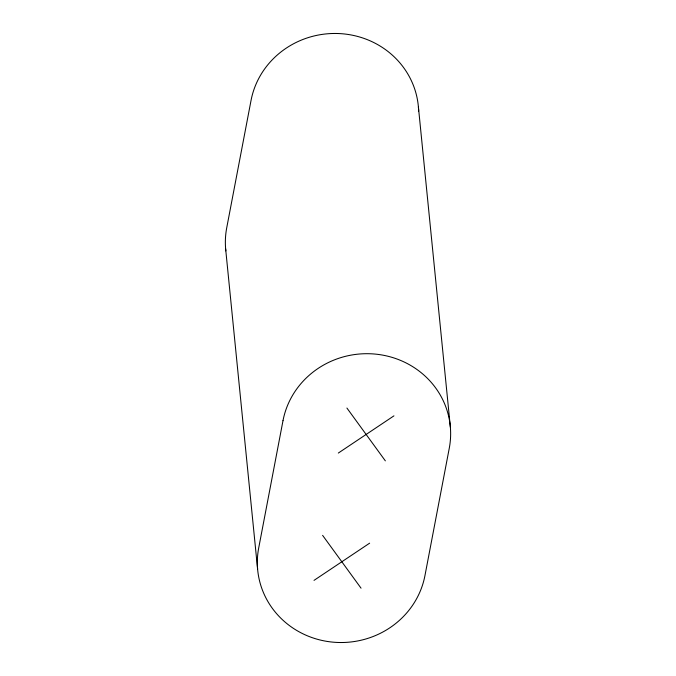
<?xml version="1.0" encoding="UTF-8"?>
<svg xmlns="http://www.w3.org/2000/svg" width="676" height="676" viewBox="0 0 676 676"><rect width="100%" height="100%" fill="white"/><g stroke="black" fill="none" stroke-linecap="round" stroke-linejoin="round"><path stroke-width="1.01" d="M338.321 453.055L393.947 415.85M314.019 580.371L369.637 543.166M346.915 408.042L385.354 460.863M322.613 535.358L361.043 588.179M418.402 106.96L450.368 427.181M225.632 248.819L257.598 569.04M418.647 111.151A84.542 80.723 -5.7 0 0 340.577 33.648A84.542 80.723 -5.7 0 0 251.041 100.437L226.73 227.761A84.542 80.723 -5.7 0 0 225.843 250.906M282.999 420.666L258.697 547.982A84.542 80.723 -5.7 0 0 326.635 641.338A84.542 80.723 -5.7 0 0 424.959 575.563L449.27 448.239A84.542 80.723 -5.7 0 0 381.323 354.883A84.542 80.723 -5.7 0 0 282.999 420.666"/></g></svg>
